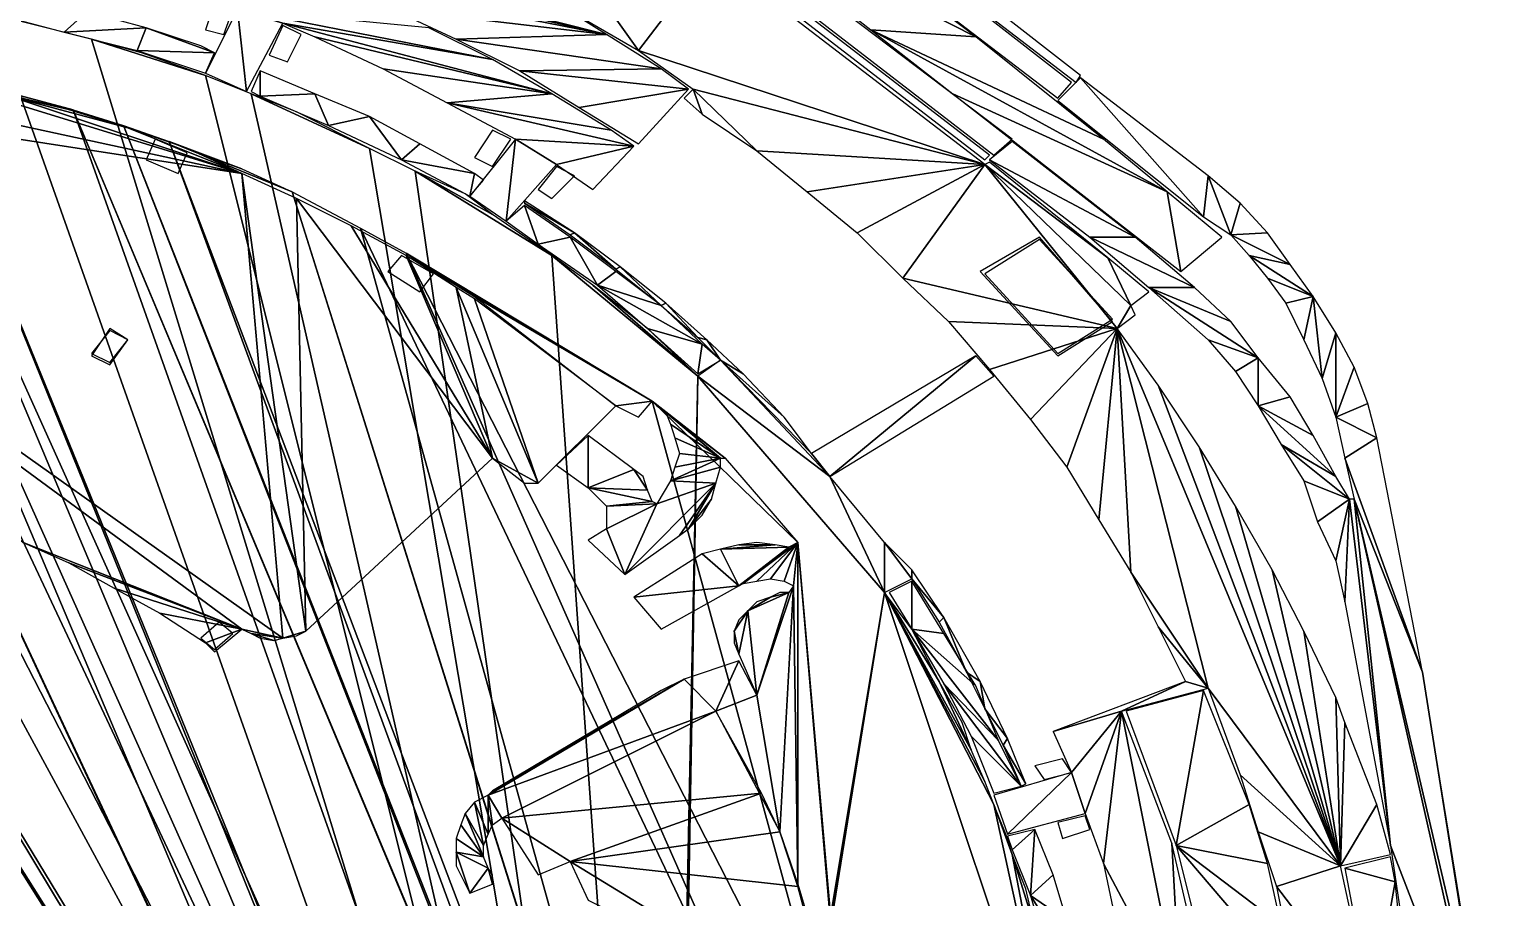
# Model space of a CAD drawing. Extents: x -35430092 to -35393830, y 11991942 to 12015432.
# Drawn here: x -35410488 to -35409596, y 12002343 to 12002874 of the extents above; entities that cross this region are included whole.
import ezdxf

# ---------------------------------------------------------------- set-up
doc = ezdxf.new("R2010")
doc.units = 0

msp = doc.modelspace()

# ---------------------------------------------------------------- linework, layer by layer
at = {"layer": 'mg_to_dxf', "color": 52}
for points in [[(-35410202.66, 12002981.79), (-35410202.66, 12002981.79), (-35410116.35, 12002860.68), (-35410071.81, 12002919.15)], [(-35410202.66, 12002981.79), (-35410202.66, 12002981.79), (-35410152.54, 12002881.56), (-35410116.35, 12002860.68)], [(-35409846.3, 12002845.37), (-35410010.56, 12002973.44), (-35410016.12, 12002969.26), (-35409849.08, 12002841.19)], [(-35409851.86, 12002841.19), (-35410016.12, 12002969.26), (-35410027.26, 12002959.52), (-35409860.22, 12002831.45)], [(-35409991.07, 12002930.29), (-35409991.07, 12002930.29), (-35410077.37, 12002953.95), (-35409910.33, 12002869.04)], [(-35409910.33, 12002869.04), (-35409910.33, 12002869.04), (-35410077.37, 12002953.95), (-35409974.36, 12002873.21)], [(-35410135.84, 12002870.43), (-35410135.84, 12002870.43), (-35410169.25, 12002891.31), (-35410389.19, 12002934.46)], [(-35410347.43, 12002919.15), (-35410347.43, 12002919.15), (-35410135.84, 12002870.43), (-35410389.19, 12002934.46)], [(-35410063.45, 12002923.33), (-35409899.19, 12002796.65), (-35409888.06, 12002806.39), (-35410055.1, 12002933.07)], [(-35410135.84, 12002870.43), (-35410135.84, 12002870.43), (-35410347.43, 12002919.15), (-35410305.67, 12002903.84)], [(-35410116.35, 12002860.68), (-35410116.35, 12002860.68), (-35409904.76, 12002791.08), (-35410071.81, 12002919.15)], [(-35410069.02, 12002920.54), (-35409904.76, 12002793.87), (-35409901.98, 12002796.65), (-35410066.24, 12002923.33)], [(-35410099.65, 12001735.92), (-35410099.65, 12001735.92), (-35410837.43, 12002906.62), (-35410934.87, 12002842.59)], [(-35410096.86, 12001727.57), (-35410096.86, 12001727.57), (-35410812.37, 12002908.01), (-35410837.43, 12002906.62)], [(-35410099.65, 12001735.92), (-35410099.65, 12001735.92), (-35410837.43, 12002906.62), (-35410099.65, 12001735.92)], [(-35410096.86, 12001727.57), (-35410096.86, 12001727.57), (-35410837.43, 12002906.62), (-35410099.65, 12001735.92)], [(-35410096.86, 12001719.21), (-35410096.86, 12001719.21), (-35410739.98, 12002906.62), (-35410812.37, 12002908.01)], [(-35410096.86, 12001719.21), (-35410096.86, 12001719.21), (-35410812.37, 12002908.01), (-35410096.86, 12001727.57)], [(-35410739.98, 12002906.62), (-35410739.98, 12002906.62), (-35410096.86, 12001719.21), (-35410706.57, 12002906.62)], [(-35410096.86, 12001719.21), (-35410096.86, 12001719.21), (-35410653.68, 12002903.84), (-35410706.57, 12002906.62)], [(-35410096.86, 12001719.21), (-35410096.86, 12001719.21), (-35410575.72, 12002894.09), (-35410653.68, 12002903.84)], [(-35410266.69, 12002885.74), (-35410266.69, 12002885.74), (-35410135.84, 12002870.43), (-35410305.67, 12002903.84)], [(-35410575.72, 12002894.09), (-35410575.72, 12002894.09), (-35410096.86, 12001709.47), (-35410511.69, 12002882.96)], [(-35410096.86, 12001709.47), (-35410096.86, 12001709.47), (-35410575.72, 12002894.09), (-35410096.86, 12001719.21)], [(-35410511.69, 12002882.96), (-35410511.69, 12002882.96), (-35410096.86, 12001709.47), (-35410450.44, 12002867.64)], [(-35410508.9, 12002882.96), (-35410508.9, 12002882.96), (-35410467.14, 12002871.82), (-35410453.22, 12002884.35)], [(-35410467.14, 12002871.82), (-35410467.14, 12002871.82), (-35410417.03, 12002874.6), (-35410453.22, 12002884.35)], [(-35410375.27, 12002889.92), (-35410380.84, 12002873.21), (-35410369.7, 12002870.43), (-35410364.13, 12002885.74)], [(-35410361.35, 12002885.74), (-35410361.35, 12002885.74), (-35410380.84, 12002846.76), (-35410355.78, 12002835.63)], [(-35410361.35, 12002885.74), (-35410361.35, 12002885.74), (-35410205.44, 12002855.12), (-35410244.42, 12002874.6)], [(-35410361.35, 12002885.74), (-35410361.35, 12002885.74), (-35410355.78, 12002835.63), (-35410333.51, 12002877.39)], [(-35410333.51, 12002877.39), (-35410333.51, 12002877.39), (-35410205.44, 12002855.12), (-35410361.35, 12002885.74)], [(-35410227.71, 12002867.64), (-35410227.71, 12002867.64), (-35410135.84, 12002870.43), (-35410266.69, 12002885.74)], [(-35410467.14, 12002871.82), (-35410467.14, 12002871.82), (-35410422.6, 12002860.68), (-35410417.03, 12002874.6)], [(-35410375.27, 12002859.29), (-35410375.27, 12002859.29), (-35410417.03, 12002874.6), (-35410422.6, 12002860.68)], [(-35410375.27, 12002859.29), (-35410375.27, 12002859.29), (-35410383.62, 12002863.47), (-35410417.03, 12002874.6)], [(-35410341.86, 12002857.9), (-35410330.72, 12002853.72), (-35410322.37, 12002870.43), (-35410333.51, 12002876)], [(-35410169.25, 12002834.23), (-35410169.25, 12002834.23), (-35410205.44, 12002855.12), (-35410333.51, 12002877.39)], [(-35410314.02, 12002869.04), (-35410314.02, 12002869.04), (-35410169.25, 12002834.23), (-35410333.51, 12002877.39)], [(-35409910.33, 12002869.04), (-35409910.33, 12002869.04), (-35409974.36, 12002873.21), (-35409832.37, 12002806.39)], [(-35409832.37, 12002806.39), (-35409832.37, 12002806.39), (-35409974.36, 12002873.21), (-35409793.4, 12002774.38)], [(-35409974.36, 12002873.21), (-35409974.36, 12002873.21), (-35409924.25, 12002834.23), (-35409793.4, 12002774.38)], [(-35410130.27, 12001713.65), (-35410130.27, 12001713.65), (-35410895.89, 12002857.9), (-35410881.97, 12002867.64)], [(-35410135.84, 12001709.47), (-35410135.84, 12001709.47), (-35410881.97, 12002867.64), (-35410873.62, 12002870.43)], [(-35410130.27, 12001713.65), (-35410130.27, 12001713.65), (-35410881.97, 12002867.64), (-35410135.84, 12001709.47)], [(-35410144.19, 12001765.15), (-35410144.19, 12001765.15), (-35410873.62, 12002870.43), (-35410854.13, 12002871.82)], [(-35410135.84, 12001709.47), (-35410135.84, 12001709.47), (-35410873.62, 12002870.43), (-35410144.19, 12001765.15)], [(-35410149.76, 12001769.33), (-35410149.76, 12001769.33), (-35410854.13, 12002871.82), (-35410837.43, 12002871.82)], [(-35410149.76, 12001769.33), (-35410149.76, 12001769.33), (-35410854.13, 12002871.82), (-35410149.76, 12001769.33)], [(-35410144.19, 12001765.15), (-35410144.19, 12001765.15), (-35410854.13, 12002871.82), (-35410149.76, 12001769.33)], [(-35410149.76, 12001769.33), (-35410149.76, 12001769.33), (-35410837.43, 12002871.82), (-35410659.24, 12002857.9)], [(-35410450.44, 12002867.64), (-35410450.44, 12002867.64), (-35410380.84, 12002845.37), (-35410419.81, 12002859.29)], [(-35410450.44, 12002867.64), (-35410450.44, 12002867.64), (-35410096.86, 12001709.47), (-35410380.84, 12002845.37)], [(-35410272.26, 12002849.55), (-35410272.26, 12002849.55), (-35410169.25, 12002834.23), (-35410314.02, 12002869.04)], [(-35410227.71, 12002867.64), (-35410227.71, 12002867.64), (-35410102.43, 12002849.55), (-35410135.84, 12002870.43)], [(-35410188.74, 12002848.16), (-35410188.74, 12002848.16), (-35410102.43, 12002849.55), (-35410227.71, 12002867.64)], [(-35410105.21, 12001744.27), (-35410105.21, 12001744.27), (-35410904.24, 12002849.55), (-35410895.89, 12002857.9)], [(-35410130.27, 12001713.65), (-35410130.27, 12001713.65), (-35410895.89, 12002857.9), (-35410130.27, 12001713.65)], [(-35410130.27, 12001713.65), (-35410130.27, 12001713.65), (-35410895.89, 12002857.9)], [(-35410121.92, 12001720.61), (-35410121.92, 12001720.61), (-35410895.89, 12002857.9), (-35410130.27, 12001713.65)], [(-35410105.21, 12001744.27), (-35410105.21, 12001744.27), (-35410895.89, 12002857.9), (-35410121.92, 12001720.61)], [(-35410837.43, 12002859.29), (-35410837.43, 12002859.29), (-35410358.56, 12002785.51), (-35410692.65, 12002857.9)], [(-35410837.43, 12002859.29), (-35410837.43, 12002859.29), (-35410333.51, 12002501.54), (-35410358.56, 12002785.51)], [(-35410358.56, 12002507.11), (-35410358.56, 12002507.11), (-35410333.51, 12002501.54), (-35410837.43, 12002859.29)], [(-35410492.2, 12002560), (-35410492.2, 12002560), (-35410358.56, 12002507.11), (-35410837.43, 12002859.29)], [(-35410692.65, 12002857.9), (-35410692.65, 12002857.9), (-35410358.56, 12002785.51), (-35410539.53, 12002841.19)], [(-35410152.54, 12001773.5), (-35410152.54, 12001773.5), (-35410659.24, 12002857.9), (-35410609.13, 12002853.72)], [(-35410149.76, 12001769.33), (-35410149.76, 12001769.33), (-35410659.24, 12002857.9), (-35410152.54, 12001773.5)], [(-35410422.6, 12002860.68), (-35410422.6, 12002860.68), (-35410380.84, 12002846.76), (-35410375.27, 12002859.29)], [(-35410082.94, 12002837.02), (-35410082.94, 12002837.02), (-35409904.76, 12002791.08), (-35410116.35, 12002860.68)], [(-35410105.21, 12001744.27), (-35410105.21, 12001744.27), (-35410934.87, 12002842.59), (-35410904.24, 12002849.55)], [(-35410133.05, 12001790.21), (-35410133.05, 12001790.21), (-35410609.13, 12002853.72), (-35410578.51, 12002849.55)], [(-35410152.54, 12001773.5), (-35410152.54, 12001773.5), (-35410609.13, 12002853.72), (-35410133.05, 12001790.21)], [(-35410069.02, 12001717.82), (-35410069.02, 12001717.82), (-35410578.51, 12002849.55), (-35410461.58, 12002824.49)], [(-35410461.58, 12002824.49), (-35410461.58, 12002824.49), (-35410578.51, 12002849.55), (-35410514.47, 12002838.41)], [(-35410133.05, 12001790.21), (-35410133.05, 12001790.21), (-35410578.51, 12002849.55), (-35410069.02, 12001717.82)], [(-35410347.43, 12002832.84), (-35410347.43, 12002832.84), (-35410347.43, 12002848.16), (-35410353, 12002835.63)], [(-35410314.02, 12002834.23), (-35410314.02, 12002834.23), (-35410347.43, 12002848.16), (-35410347.43, 12002832.84)], [(-35410233.28, 12002828.67), (-35410233.28, 12002828.67), (-35410169.25, 12002834.23), (-35410272.26, 12002849.55)], [(-35410085.73, 12002837.02), (-35410085.73, 12002837.02), (-35410102.43, 12002849.55), (-35410188.74, 12002848.16)], [(-35410152.54, 12002825.88), (-35410152.54, 12002825.88), (-35410085.73, 12002837.02), (-35410188.74, 12002848.16)], [(-35410099.65, 12001735.92), (-35410099.65, 12001735.92), (-35410934.87, 12002842.59), (-35410105.21, 12001744.27)], [(-35410539.53, 12002841.19), (-35410539.53, 12002841.19), (-35410358.56, 12002785.51), (-35410500.55, 12002832.84)], [(-35410514.47, 12002838.41), (-35410514.47, 12002838.41), (-35410492.2, 12002831.45), (-35410461.58, 12002824.49)], [(-35410380.84, 12002845.37), (-35410380.84, 12002845.37), (-35410096.86, 12001709.47), (-35410353, 12002834.23)], [(-35410152.54, 12002825.88), (-35410152.54, 12002825.88), (-35410116.35, 12002803.61), (-35410085.73, 12002837.02)], [(-35410082.94, 12002837.02), (-35410082.94, 12002837.02), (-35410088.51, 12002831.45), (-35410077.37, 12002821.71)], [(-35410082.94, 12002837.02), (-35410082.94, 12002837.02), (-35410077.37, 12002821.71), (-35410043.96, 12002799.43)], [(-35410043.96, 12002799.43), (-35410043.96, 12002799.43), (-35409904.76, 12002791.08), (-35410082.94, 12002837.02)], [(-35409771.13, 12002759.06), (-35409771.13, 12002759.06), (-35409846.3, 12002843.98), (-35409860.22, 12002830.06)], [(-35409771.13, 12002759.06), (-35409771.13, 12002759.06), (-35409768.34, 12002784.12), (-35409846.3, 12002843.98)], [(-35410500.55, 12002832.84), (-35410500.55, 12002832.84), (-35410358.56, 12002785.51), (-35410428.17, 12002813.35)], [(-35410500.55, 12002832.84), (-35410500.55, 12002832.84), (-35410428.17, 12002813.35), (-35410464.36, 12002824.49)], [(-35410353, 12002834.23), (-35410353, 12002834.23), (-35410096.86, 12001709.47), (-35410280.61, 12002800.83)], [(-35410353, 12002834.23), (-35410353, 12002834.23), (-35410280.61, 12002800.83), (-35410325.16, 12002823.1)], [(-35410305.67, 12002814.75), (-35410305.67, 12002814.75), (-35410314.02, 12002834.23), (-35410347.43, 12002832.84)], [(-35410305.67, 12002814.75), (-35410305.67, 12002814.75), (-35410280.61, 12002820.31), (-35410314.02, 12002834.23)], [(-35410233.28, 12002828.67), (-35410233.28, 12002828.67), (-35410133.05, 12002811.96), (-35410169.25, 12002834.23)], [(-35410119.13, 12002802.22), (-35410119.13, 12002802.22), (-35410233.28, 12002828.67), (-35410191.52, 12002806.39)], [(-35410119.13, 12002802.22), (-35410119.13, 12002802.22), (-35410133.05, 12002811.96), (-35410233.28, 12002828.67)], [(-35409924.25, 12002834.23), (-35409924.25, 12002834.23), (-35409785.05, 12002725.66), (-35409793.4, 12002774.38)], [(-35410021.69, 12001774.9), (-35410021.69, 12001774.9), (-35410461.58, 12002824.49), (-35410430.95, 12002814.75)], [(-35410021.69, 12001773.5), (-35410021.69, 12001773.5), (-35410461.58, 12002824.49), (-35410021.69, 12001774.9)], [(-35410021.69, 12001773.5), (-35410021.69, 12001773.5), (-35410069.02, 12001717.82), (-35410461.58, 12002824.49)], [(-35410261.12, 12002793.87), (-35410261.12, 12002793.87), (-35410280.61, 12002820.31), (-35410305.67, 12002814.75)], [(-35410261.12, 12002793.87), (-35410261.12, 12002793.87), (-35410249.99, 12002803.61), (-35410280.61, 12002820.31)], [(-35410032.83, 12001797.17), (-35410032.83, 12001797.17), (-35410430.95, 12002814.75), (-35410403.11, 12002805)], [(-35410021.69, 12001774.9), (-35410021.69, 12001774.9), (-35410430.95, 12002814.75), (-35410032.83, 12001797.17)], [(-35410358.56, 12002785.51), (-35410358.56, 12002785.51), (-35410391.97, 12002800.83), (-35410428.17, 12002813.35)], [(-35410205.44, 12002811.96), (-35410216.58, 12002795.26), (-35410205.44, 12002789.69), (-35410194.3, 12002806.39)], [(-35410417.03, 12002793.87), (-35410397.54, 12002785.51), (-35410391.97, 12002798.04), (-35410411.46, 12002806.39)], [(-35410403.11, 12002805), (-35410403.11, 12002805), (-35410389.19, 12002799.43), (-35410358.56, 12002788.3)], [(-35410021.69, 12001799.95), (-35410021.69, 12001799.95), (-35410403.11, 12002805), (-35410327.94, 12002774.38)], [(-35410327.94, 12002774.38), (-35410327.94, 12002774.38), (-35410403.11, 12002805), (-35410358.56, 12002788.3)], [(-35410021.69, 12001799.95), (-35410021.69, 12001799.95), (-35410403.11, 12002805), (-35410021.69, 12001799.95)], [(-35410032.83, 12001797.17), (-35410032.83, 12001797.17), (-35410403.11, 12002805), (-35410021.69, 12001799.95)], [(-35410249.99, 12002803.61), (-35410249.99, 12002803.61), (-35410261.12, 12002793.87), (-35410216.58, 12002785.51)], [(-35410191.52, 12002806.39), (-35410191.52, 12002806.39), (-35410219.36, 12002771.59), (-35410197.09, 12002756.28)], [(-35410191.52, 12002806.39), (-35410191.52, 12002806.39), (-35410197.09, 12002756.28), (-35410166.46, 12002791.08)], [(-35410166.46, 12002791.08), (-35410166.46, 12002791.08), (-35410119.13, 12002802.22), (-35410191.52, 12002806.39)], [(-35410166.46, 12002791.08), (-35410166.46, 12002791.08), (-35410144.19, 12002775.77), (-35410119.13, 12002802.22)], [(-35409901.98, 12002793.87), (-35409901.98, 12002793.87), (-35409812.89, 12002746.54), (-35409888.06, 12002805)], [(-35410280.61, 12002800.83), (-35410280.61, 12002800.83), (-35410096.86, 12001709.47), (-35410252.77, 12002786.91)], [(-35410261.12, 12002793.87), (-35410261.12, 12002793.87), (-35410219.36, 12002771.59), (-35410216.58, 12002785.51)], [(-35409904.76, 12002791.08), (-35409904.76, 12002791.08), (-35410043.96, 12002799.43), (-35410013.34, 12002774.38)], [(-35409904.76, 12002791.08), (-35409904.76, 12002791.08), (-35409829.59, 12002734.01), (-35409901.98, 12002792.47)], [(-35409840.73, 12002746.54), (-35409840.73, 12002746.54), (-35409812.89, 12002746.54), (-35409901.98, 12002793.87)], [(-35410358.56, 12002785.51), (-35410358.56, 12002785.51), (-35410319.59, 12002505.71), (-35410325.16, 12002770.2)], [(-35410358.56, 12002785.51), (-35410358.56, 12002785.51), (-35410333.51, 12002501.54), (-35410319.59, 12002505.71)], [(-35410205.44, 12002760.46), (-35410205.44, 12002760.46), (-35410252.77, 12002786.91), (-35410169.25, 12002735.4)], [(-35410252.77, 12002786.91), (-35410252.77, 12002786.91), (-35410205.44, 12002760.46), (-35410222.15, 12002772.99)], [(-35410252.77, 12002786.91), (-35410252.77, 12002786.91), (-35410096.86, 12001709.47), (-35410169.25, 12002735.4)], [(-35410216.58, 12002785.51), (-35410216.58, 12002785.51), (-35410219.36, 12002771.59), (-35410211.01, 12002781.34)], [(-35410177.6, 12002775.77), (-35410169.25, 12002770.2), (-35410155.33, 12002784.12), (-35410166.46, 12002789.69)], [(-35409982.71, 12002749.32), (-35409982.71, 12002749.32), (-35409904.76, 12002791.08), (-35410013.34, 12002774.38)], [(-35409954.87, 12002721.48), (-35409954.87, 12002721.48), (-35409904.76, 12002791.08), (-35409982.71, 12002749.32)], [(-35409824.02, 12002690.85), (-35409824.02, 12002690.85), (-35409904.76, 12002791.08), (-35409954.87, 12002721.48)], [(-35409815.67, 12002704.78), (-35409815.67, 12002704.78), (-35409829.59, 12002734.01), (-35409904.76, 12002791.08)], [(-35409824.02, 12002690.85), (-35409824.02, 12002690.85), (-35409815.67, 12002704.78), (-35409904.76, 12002791.08)], [(-35409754.42, 12002747.93), (-35409754.42, 12002747.93), (-35409768.34, 12002784.12), (-35409771.13, 12002759.06)], [(-35409754.42, 12002747.93), (-35409754.42, 12002747.93), (-35409748.85, 12002767.42), (-35409768.34, 12002784.12)], [(-35410021.69, 12001801.34), (-35410021.69, 12001801.34), (-35410327.94, 12002774.38), (-35410286.18, 12002752.1)], [(-35410021.69, 12001799.95), (-35410021.69, 12001799.95), (-35410327.94, 12002774.38), (-35410021.69, 12001801.34)], [(-35409793.4, 12002774.38), (-35409793.4, 12002774.38), (-35409785.05, 12002725.66), (-35409759.99, 12002746.54)], [(-35410325.16, 12002770.2), (-35410325.16, 12002770.2), (-35410205.44, 12002611.51), (-35410291.75, 12002753.5)], [(-35410325.16, 12002770.2), (-35410325.16, 12002770.2), (-35410319.59, 12002505.71), (-35410205.44, 12002611.51)], [(-35410177.6, 12002742.36), (-35410177.6, 12002742.36), (-35410185.95, 12002766.02), (-35410197.09, 12002756.28)], [(-35410185.95, 12002767.42), (-35410185.95, 12002767.42), (-35410155.33, 12002749.32), (-35410185.95, 12002768.81)], [(-35410158.11, 12002747.93), (-35410158.11, 12002747.93), (-35410155.33, 12002749.32), (-35410185.95, 12002767.42)], [(-35410177.6, 12002742.36), (-35410177.6, 12002742.36), (-35410158.11, 12002746.54), (-35410185.95, 12002766.02)], [(-35409754.42, 12002747.93), (-35409754.42, 12002747.93), (-35409732.15, 12002749.32), (-35409748.85, 12002767.42)], [(-35410291.75, 12002753.5), (-35410291.75, 12002753.5), (-35410205.44, 12002611.51), (-35410258.34, 12002735.4)], [(-35409988.28, 12002125.69), (-35409988.28, 12002125.69), (-35410286.18, 12002752.1), (-35410258.34, 12002736.79)], [(-35410021.69, 12001801.34), (-35410021.69, 12001801.34), (-35410286.18, 12002752.1), (-35409988.28, 12002125.69)], [(-35410130.27, 12002727.05), (-35410130.27, 12002727.05), (-35410155.33, 12002749.32), (-35410158.11, 12002747.93)], [(-35410130.27, 12002727.05), (-35410130.27, 12002727.05), (-35410127.49, 12002728.44), (-35410155.33, 12002749.32)], [(-35409718.23, 12002729.83), (-35409718.23, 12002729.83), (-35409732.15, 12002749.32), (-35409754.42, 12002747.93)], [(-35409743.28, 12002735.4), (-35409743.28, 12002735.4), (-35409718.23, 12002729.83), (-35409754.42, 12002747.93)], [(-35410141.41, 12002717.3), (-35410141.41, 12002717.3), (-35410158.11, 12002746.54), (-35410177.6, 12002742.36)], [(-35410141.41, 12002717.3), (-35410141.41, 12002717.3), (-35410130.27, 12002725.66), (-35410158.11, 12002746.54)], [(-35409907.54, 12002725.66), (-35409860.22, 12002674.15), (-35409826.81, 12002695.03), (-35409871.35, 12002746.54)], [(-35409904.76, 12002724.26), (-35409860.22, 12002675.54), (-35409826.81, 12002696.42), (-35409871.35, 12002745.14)], [(-35409840.73, 12002746.54), (-35409840.73, 12002746.54), (-35409776.69, 12002715.91), (-35409812.89, 12002746.54)], [(-35409804.53, 12002715.91), (-35409804.53, 12002715.91), (-35409776.69, 12002715.91), (-35409840.73, 12002746.54)], [(-35410269.47, 12002725.66), (-35410249.99, 12002713.13), (-35410241.63, 12002724.26), (-35410261.12, 12002735.4)], [(-35410258.34, 12002736.79), (-35410258.34, 12002736.79), (-35410244.42, 12002727.05), (-35410227.71, 12002717.3)], [(-35410258.34, 12002736.79), (-35410258.34, 12002736.79), (-35410227.71, 12002717.3), (-35410108, 12002646.31)], [(-35409988.28, 12002209.21), (-35409988.28, 12002209.21), (-35410258.34, 12002736.79), (-35410108, 12002646.31)], [(-35409988.28, 12002125.69), (-35409988.28, 12002125.69), (-35410258.34, 12002736.79), (-35409988.28, 12002209.21)], [(-35410258.34, 12002735.4), (-35410258.34, 12002735.4), (-35410205.44, 12002611.51), (-35410227.71, 12002715.91)], [(-35410169.25, 12002735.4), (-35410169.25, 12002735.4), (-35410096.86, 12001709.47), (-35410080.16, 12002661.62)], [(-35410169.25, 12002735.4), (-35410169.25, 12002735.4), (-35410080.16, 12002661.62), (-35410144.19, 12002717.3)], [(-35409815.67, 12002704.78), (-35409815.67, 12002704.78), (-35409804.53, 12002713.13), (-35409829.59, 12002734.01)], [(-35409704.31, 12002710.34), (-35409704.31, 12002710.34), (-35409718.23, 12002729.83), (-35409743.28, 12002735.4)], [(-35409704.31, 12002710.34), (-35409704.31, 12002710.34), (-35409743.28, 12002735.4), (-35409732.15, 12002721.48)], [(-35410141.41, 12002717.3), (-35410141.41, 12002717.3), (-35410102.43, 12002704.78), (-35410130.27, 12002725.66)], [(-35410102.43, 12002704.78), (-35410102.43, 12002704.78), (-35410127.49, 12002728.44), (-35410130.27, 12002727.05)], [(-35410099.65, 12002706.17), (-35410099.65, 12002706.17), (-35410127.49, 12002728.44), (-35410102.43, 12002704.78)], [(-35409824.02, 12002690.85), (-35409824.02, 12002690.85), (-35409954.87, 12002721.48), (-35409927.03, 12002695.03)], [(-35409704.31, 12002710.34), (-35409704.31, 12002710.34), (-35409732.15, 12002721.48), (-35409721.01, 12002706.17)], [(-35410108, 12002646.31), (-35410108, 12002646.31), (-35410227.71, 12002717.3), (-35410216.58, 12002710.34)], [(-35410227.71, 12002715.91), (-35410227.71, 12002715.91), (-35410177.6, 12002596.2), (-35410216.58, 12002708.95)], [(-35410205.44, 12002611.51), (-35410205.44, 12002611.51), (-35410177.6, 12002596.2), (-35410227.71, 12002715.91)], [(-35410080.16, 12002661.62), (-35410080.16, 12002661.62), (-35410110.78, 12002690.85), (-35410144.19, 12002717.3)], [(-35410077.37, 12002681.11), (-35410077.37, 12002681.11), (-35410102.43, 12002704.78), (-35410141.41, 12002717.3)], [(-35410110.78, 12002690.85), (-35410110.78, 12002690.85), (-35410077.37, 12002681.11), (-35410141.41, 12002717.3)], [(-35409804.53, 12002715.91), (-35409804.53, 12002715.91), (-35409754.42, 12002695.03), (-35409776.69, 12002715.91)], [(-35409737.72, 12002672.76), (-35409737.72, 12002672.76), (-35409754.42, 12002695.03), (-35409804.53, 12002715.91)], [(-35409737.72, 12002672.76), (-35409737.72, 12002672.76), (-35409804.53, 12002715.91), (-35409768.34, 12002683.89)], [(-35410216.58, 12002710.34), (-35410216.58, 12002710.34), (-35410130.27, 12002643.53), (-35410108, 12002646.31)], [(-35410216.58, 12002708.95), (-35410216.58, 12002708.95), (-35410177.6, 12002596.2), (-35410130.27, 12002643.53)], [(-35410099.65, 12002706.17), (-35410099.65, 12002706.17), (-35410102.43, 12002704.78), (-35410080.16, 12002685.29)], [(-35410099.65, 12002706.17), (-35410099.65, 12002706.17), (-35410080.16, 12002685.29), (-35410074.59, 12002683.89)], [(-35409824.02, 12002690.85), (-35409824.02, 12002690.85), (-35409812.89, 12002699.21), (-35409815.67, 12002704.78)], [(-35409704.31, 12002710.34), (-35409704.31, 12002710.34), (-35409721.01, 12002706.17), (-35409709.88, 12002683.89)], [(-35409704.31, 12002710.34), (-35409704.31, 12002710.34), (-35409709.88, 12002683.89), (-35409698.74, 12002660.23)], [(-35409704.31, 12002710.34), (-35409704.31, 12002710.34), (-35409698.74, 12002660.23), (-35409690.39, 12002688.07)], [(-35409824.02, 12002690.85), (-35409824.02, 12002690.85), (-35409927.03, 12002695.03), (-35409901.98, 12002665.8)], [(-35410439.3, 12002668.58), (-35410428.17, 12002683.89), (-35410439.3, 12002690.85), (-35410450.44, 12002674.15)], [(-35410439.3, 12002669.97), (-35410428.17, 12002683.89), (-35410439.3, 12002689.46), (-35410450.44, 12002675.54)], [(-35410110.78, 12002690.85), (-35410110.78, 12002690.85), (-35410080.16, 12002663.01), (-35410077.37, 12002681.11)], [(-35410080.16, 12002685.29), (-35410080.16, 12002685.29), (-35410066.24, 12002671.37), (-35410074.59, 12002683.89)], [(-35409824.02, 12002690.85), (-35409824.02, 12002690.85), (-35409901.98, 12002665.8), (-35409876.92, 12002635.17)], [(-35409824.02, 12002690.85), (-35409824.02, 12002690.85), (-35409876.92, 12002635.17), (-35409854.65, 12002605.94)], [(-35409824.02, 12002690.85), (-35409824.02, 12002690.85), (-35409854.65, 12002605.94), (-35409835.16, 12002573.92)], [(-35409824.02, 12002690.85), (-35409824.02, 12002690.85), (-35409835.16, 12002573.92), (-35409815.67, 12002541.91)], [(-35409824.02, 12002690.85), (-35409824.02, 12002690.85), (-35409815.67, 12002541.91), (-35409768.34, 12002470.91)], [(-35409824.02, 12002690.85), (-35409824.02, 12002690.85), (-35409687.6, 12002362.33), (-35409798.97, 12002656.05)], [(-35409768.34, 12002470.91), (-35409768.34, 12002470.91), (-35409687.6, 12002362.33), (-35409824.02, 12002690.85)], [(-35409690.39, 12002688.07), (-35409690.39, 12002688.07), (-35409698.74, 12002660.23), (-35409690.39, 12002636.57)], [(-35409690.39, 12002688.07), (-35409690.39, 12002688.07), (-35409690.39, 12002636.57), (-35409679.25, 12002667.19)], [(-35410077.37, 12002681.11), (-35410077.37, 12002681.11), (-35410080.16, 12002663.01), (-35410066.24, 12002671.37)], [(-35410052.32, 12002663.01), (-35410052.32, 12002663.01), (-35410074.59, 12002683.89), (-35410066.24, 12002671.37)], [(-35409751.64, 12002664.41), (-35409751.64, 12002664.41), (-35409737.72, 12002672.76), (-35409768.34, 12002683.89)], [(-35409999.42, 12002600.37), (-35409999.42, 12002600.37), (-35410066.24, 12002671.37), (-35410080.16, 12002661.62)], [(-35410066.24, 12002671.37), (-35410066.24, 12002671.37), (-35410027.26, 12002636.57), (-35410052.32, 12002663.01)], [(-35410010.56, 12002614.29), (-35410010.56, 12002614.29), (-35410027.26, 12002636.57), (-35410066.24, 12002671.37)], [(-35409999.42, 12002600.37), (-35409999.42, 12002600.37), (-35410010.56, 12002614.29), (-35410066.24, 12002671.37)], [(-35409999.42, 12002600.37), (-35409999.42, 12002600.37), (-35409910.33, 12002674.15), (-35410010.56, 12002614.29)], [(-35409999.42, 12002600.37), (-35409999.42, 12002600.37), (-35409899.19, 12002661.62), (-35409910.33, 12002674.15)], [(-35409737.72, 12002643.53), (-35409737.72, 12002643.53), (-35409737.72, 12002672.76), (-35409751.64, 12002664.41)], [(-35409737.72, 12002672.76), (-35409737.72, 12002672.76), (-35409737.72, 12002643.53), (-35409718.23, 12002649.09)], [(-35409679.25, 12002667.19), (-35409679.25, 12002667.19), (-35409690.39, 12002636.57), (-35409670.9, 12002644.92)], [(-35410099.65, 12001701.12), (-35410099.65, 12001701.12), (-35410080.16, 12002661.62), (-35410096.86, 12001709.47)], [(-35410099.65, 12001701.12), (-35410099.65, 12001701.12), (-35409966.01, 12002529.38), (-35410080.16, 12002661.62)], [(-35409966.01, 12002529.38), (-35409966.01, 12002529.38), (-35409999.42, 12002600.37), (-35410080.16, 12002661.62)], [(-35409798.97, 12002656.05), (-35409798.97, 12002656.05), (-35409687.6, 12002362.33), (-35409773.91, 12002618.47)], [(-35410108, 12002646.31), (-35410108, 12002646.31), (-35410130.27, 12002643.53), (-35410116.35, 12002636.57)], [(-35410108, 12002646.31), (-35410108, 12002646.31), (-35410105.21, 12002643.53), (-35410099.65, 12002639.35)], [(-35410108, 12002646.31), (-35410108, 12002646.31), (-35410099.65, 12002639.35), (-35410063.45, 12002611.51)], [(-35410018.91, 12002560), (-35410018.91, 12002560), (-35410108, 12002646.31), (-35410063.45, 12002611.51)], [(-35409988.28, 12002209.21), (-35409988.28, 12002209.21), (-35410108, 12002646.31), (-35410018.91, 12002560)], [(-35409737.72, 12002643.53), (-35409737.72, 12002643.53), (-35409704.31, 12002625.43), (-35409718.23, 12002649.09)], [(-35409737.72, 12002643.53), (-35409737.72, 12002643.53), (-35409690.39, 12002600.37), (-35409704.31, 12002625.43)], [(-35409723.8, 12002619.86), (-35409723.8, 12002619.86), (-35409690.39, 12002600.37), (-35409737.72, 12002643.53)], [(-35409670.9, 12002644.92), (-35409670.9, 12002644.92), (-35409690.39, 12002636.57), (-35409665.33, 12002624.04)], [(-35410099.65, 12002639.35), (-35410099.65, 12002639.35), (-35410066.24, 12002611.51), (-35410063.45, 12002611.51)], [(-35410099.65, 12002639.35), (-35410099.65, 12002639.35), (-35410096.86, 12002632.39), (-35410066.24, 12002611.51)], [(-35410096.86, 12002632.39), (-35410096.86, 12002632.39), (-35410094.08, 12002624.04), (-35410066.24, 12002611.51)], [(-35409690.39, 12002636.57), (-35409690.39, 12002636.57), (-35409684.82, 12002611.51), (-35409665.33, 12002624.04)], [(-35410146.98, 12002593.41), (-35410146.98, 12002593.41), (-35410146.98, 12002625.43), (-35410166.46, 12002607.33)], [(-35410146.98, 12002593.41), (-35410146.98, 12002593.41), (-35410119.13, 12002604.55), (-35410146.98, 12002625.43)], [(-35410094.08, 12002624.04), (-35410094.08, 12002624.04), (-35410091.29, 12002614.29), (-35410066.24, 12002611.51)], [(-35409684.82, 12002611.51), (-35409684.82, 12002611.51), (-35409637.49, 12002480.66), (-35409665.33, 12002624.04)], [(-35410091.29, 12002614.29), (-35410091.29, 12002614.29), (-35410094.08, 12002605.94), (-35410066.24, 12002611.51)], [(-35409773.91, 12002618.47), (-35409773.91, 12002618.47), (-35409687.6, 12002362.33), (-35409751.64, 12002582.28)], [(-35409682.04, 12002586.45), (-35409682.04, 12002586.45), (-35409723.8, 12002619.86), (-35409709.88, 12002597.59)], [(-35409682.04, 12002586.45), (-35409682.04, 12002586.45), (-35409690.39, 12002600.37), (-35409723.8, 12002619.86)], [(-35410205.44, 12002611.51), (-35410205.44, 12002611.51), (-35410185.95, 12002596.2), (-35410177.6, 12002596.2)], [(-35410110.78, 12002592.02), (-35410110.78, 12002592.02), (-35410119.13, 12002604.55), (-35410146.98, 12002593.41)], [(-35410110.78, 12002592.02), (-35410110.78, 12002592.02), (-35410113.57, 12002600.37), (-35410119.13, 12002604.55)], [(-35410096.86, 12002597.59), (-35410096.86, 12002597.59), (-35410066.24, 12002605.94), (-35410066.24, 12002611.51)], [(-35410094.08, 12002605.94), (-35410094.08, 12002605.94), (-35410096.86, 12002597.59), (-35410066.24, 12002611.51)], [(-35410096.86, 12002597.59), (-35410096.86, 12002597.59), (-35410069.02, 12002596.2), (-35410066.24, 12002605.94)], [(-35409679.25, 12002586.45), (-35409679.25, 12002586.45), (-35409637.49, 12002480.66), (-35409684.82, 12002611.51)], [(-35410069.02, 12002596.2), (-35410069.02, 12002596.2), (-35410124.7, 12002540.52), (-35410091.29, 12002564.18)], [(-35410105.21, 12002583.67), (-35410105.21, 12002583.67), (-35410124.7, 12002540.52), (-35410069.02, 12002596.2)], [(-35410096.86, 12002597.59), (-35410096.86, 12002597.59), (-35410105.21, 12002583.67), (-35410069.02, 12002596.2)], [(-35410069.02, 12002596.2), (-35410069.02, 12002596.2), (-35410091.29, 12002564.18), (-35410085.73, 12002568.36)], [(-35410071.81, 12002586.45), (-35410071.81, 12002586.45), (-35410069.02, 12002596.2), (-35410085.73, 12002568.36)], [(-35409966.01, 12002529.38), (-35409966.01, 12002529.38), (-35409966.01, 12002560), (-35409999.42, 12002600.37)], [(-35409682.04, 12002586.45), (-35409682.04, 12002586.45), (-35409709.88, 12002597.59), (-35409701.52, 12002572.53)], [(-35410108, 12002585.06), (-35410108, 12002585.06), (-35410146.98, 12002593.41), (-35410135.84, 12002582.28)], [(-35410108, 12002585.06), (-35410108, 12002585.06), (-35410110.78, 12002592.02), (-35410146.98, 12002593.41)], [(-35410105.21, 12002583.67), (-35410105.21, 12002583.67), (-35410108, 12002585.06), (-35410135.84, 12002582.28)], [(-35410105.21, 12002583.67), (-35410105.21, 12002583.67), (-35410135.84, 12002582.28), (-35410135.84, 12002568.36)], [(-35410105.21, 12002583.67), (-35410105.21, 12002583.67), (-35410135.84, 12002568.36), (-35410124.7, 12002540.52)], [(-35410071.81, 12002586.45), (-35410071.81, 12002586.45), (-35410085.73, 12002568.36), (-35410077.37, 12002576.71)], [(-35409751.64, 12002582.28), (-35409751.64, 12002582.28), (-35409687.6, 12002362.33), (-35409729.36, 12002543.3)], [(-35409682.04, 12002586.45), (-35409682.04, 12002586.45), (-35409701.52, 12002572.53), (-35409690.39, 12002548.87)], [(-35409682.04, 12002586.45), (-35409682.04, 12002586.45), (-35409690.39, 12002548.87), (-35409684.82, 12002523.81)], [(-35409682.04, 12002586.45), (-35409682.04, 12002586.45), (-35409684.82, 12002523.81), (-35409656.98, 12002374.86)], [(-35409682.04, 12002586.45), (-35409682.04, 12002586.45), (-35409656.98, 12002374.86), (-35409679.25, 12002586.45)], [(-35409679.25, 12002586.45), (-35409679.25, 12002586.45), (-35409601.3, 12002253.76), (-35409637.49, 12002480.66)], [(-35409595.73, 12002216.17), (-35409595.73, 12002216.17), (-35409601.3, 12002253.76), (-35409679.25, 12002586.45)], [(-35409679.25, 12002586.45), (-35409679.25, 12002586.45), (-35409656.98, 12002374.86), (-35409595.73, 12002216.17)], [(-35410492.2, 12002560), (-35410492.2, 12002560), (-35410464.36, 12002547.48), (-35410358.56, 12002507.11)], [(-35410135.84, 12002568.36), (-35410135.84, 12002568.36), (-35410146.98, 12002561.4), (-35410124.7, 12002540.52)], [(-35410055.1, 12002558.61), (-35410055.1, 12002558.61), (-35410032.83, 12002558.61), (-35410043.96, 12002560)], [(-35410018.91, 12002560), (-35410018.91, 12002560), (-35410024.48, 12002557.22), (-35410052.32, 12002534.95)], [(-35410018.91, 12002560), (-35410018.91, 12002560), (-35410052.32, 12002534.95), (-35410043.96, 12002536.34)], [(-35410018.91, 12002560), (-35410018.91, 12002560), (-35410043.96, 12002536.34), (-35410035.61, 12002537.73)], [(-35410018.91, 12002560), (-35410018.91, 12002560), (-35410035.61, 12002537.73), (-35410027.26, 12002536.34)], [(-35410018.91, 12002560), (-35410018.91, 12002560), (-35410027.26, 12002536.34), (-35410021.69, 12002533.55)], [(-35410018.91, 12002560), (-35410018.91, 12002560), (-35410021.69, 12002533.55), (-35410018.91, 12002351.2)], [(-35410018.91, 12002560), (-35410018.91, 12002560), (-35410018.91, 12002351.2), (-35409993.85, 12002266.28)], [(-35410018.91, 12002560), (-35410018.91, 12002560), (-35409993.85, 12002266.28), (-35409988.28, 12002209.21)], [(-35409949.31, 12002537.73), (-35409949.31, 12002537.73), (-35409949.31, 12002543.3), (-35409966.01, 12002560)], [(-35409966.01, 12002529.38), (-35409966.01, 12002529.38), (-35409949.31, 12002537.73), (-35409966.01, 12002560)], [(-35410055.1, 12002533.55), (-35410055.1, 12002533.55), (-35410077.37, 12002553.04), (-35410119.13, 12002526.59)], [(-35410055.1, 12002533.55), (-35410055.1, 12002533.55), (-35410066.24, 12002555.83), (-35410077.37, 12002553.04)], [(-35410066.24, 12002555.83), (-35410066.24, 12002555.83), (-35410032.83, 12002558.61), (-35410055.1, 12002558.61)], [(-35410024.48, 12002557.22), (-35410024.48, 12002557.22), (-35410032.83, 12002558.61), (-35410066.24, 12002555.83)], [(-35410024.48, 12002557.22), (-35410024.48, 12002557.22), (-35410066.24, 12002555.83), (-35410055.1, 12002533.55)], [(-35410052.32, 12002534.95), (-35410052.32, 12002534.95), (-35410024.48, 12002557.22), (-35410055.1, 12002533.55)], [(-35410464.36, 12002547.48), (-35410464.36, 12002547.48), (-35410436.52, 12002532.16), (-35410358.56, 12002507.11)], [(-35409949.31, 12002537.73), (-35409949.31, 12002537.73), (-35409929.82, 12002514.07), (-35409949.31, 12002543.3)], [(-35409729.36, 12002543.3), (-35409729.36, 12002543.3), (-35409687.6, 12002362.33), (-35409709.88, 12002505.71)], [(-35410055.1, 12002533.55), (-35410055.1, 12002533.55), (-35410119.13, 12002526.59), (-35410102.43, 12002507.11)], [(-35410021.69, 12002533.55), (-35410021.69, 12002533.55), (-35410043.96, 12002466.74), (-35410030.04, 12002383.21)], [(-35410021.69, 12002533.55), (-35410021.69, 12002533.55), (-35410024.48, 12002529.38), (-35410043.96, 12002466.74)], [(-35410018.91, 12002351.2), (-35410018.91, 12002351.2), (-35410021.69, 12002533.55), (-35410030.04, 12002383.21)], [(-35409949.31, 12002507.11), (-35409949.31, 12002507.11), (-35409949.31, 12002536.34), (-35409963.23, 12002529.38)], [(-35409949.31, 12002537.73), (-35409949.31, 12002537.73), (-35409932.6, 12002511.28), (-35409929.82, 12002514.07)], [(-35409949.31, 12002507.11), (-35409949.31, 12002507.11), (-35409929.82, 12002504.32), (-35409949.31, 12002536.34)], [(-35409815.67, 12002541.91), (-35409815.67, 12002541.91), (-35409798.97, 12002508.5), (-35409768.34, 12002470.91)], [(-35410358.56, 12002507.11), (-35410358.56, 12002507.11), (-35410436.52, 12002532.16), (-35410408.68, 12002516.85)], [(-35409966.01, 12002529.38), (-35409966.01, 12002529.38), (-35410105.21, 12001694.16), (-35409854.65, 12002195.29)], [(-35410105.21, 12001694.16), (-35410105.21, 12001694.16), (-35409966.01, 12002529.38), (-35410099.65, 12001701.12)], [(-35410024.48, 12002529.38), (-35410024.48, 12002529.38), (-35410035.61, 12002526.59), (-35410049.53, 12002518.24)], [(-35410024.48, 12002529.38), (-35410024.48, 12002529.38), (-35410049.53, 12002518.24), (-35410043.96, 12002466.74)], [(-35410049.53, 12002518.24), (-35410049.53, 12002518.24), (-35410035.61, 12002526.59), (-35410043.96, 12002523.81)], [(-35410024.48, 12002529.38), (-35410024.48, 12002529.38), (-35410030.04, 12002529.38), (-35410035.61, 12002526.59)], [(-35409913.11, 12002433.33), (-35409913.11, 12002433.33), (-35409966.01, 12002529.38), (-35409904.76, 12002413.84)], [(-35409904.76, 12002413.84), (-35409904.76, 12002413.84), (-35409966.01, 12002529.38), (-35409899.19, 12002399.92)], [(-35409966.01, 12002529.38), (-35409966.01, 12002529.38), (-35409854.65, 12002195.29), (-35409899.19, 12002399.92)], [(-35409966.01, 12002529.38), (-35409966.01, 12002529.38), (-35409913.11, 12002433.33), (-35409932.6, 12002475.09)], [(-35409966.01, 12002529.38), (-35409966.01, 12002529.38), (-35409932.6, 12002475.09), (-35409949.31, 12002507.11)], [(-35410408.68, 12002516.85), (-35410408.68, 12002516.85), (-35410380.84, 12002498.75), (-35410358.56, 12002507.11)], [(-35410055.1, 12002491.79), (-35410055.1, 12002491.79), (-35410049.53, 12002518.24), (-35410057.88, 12002505.71)], [(-35410057.88, 12002505.71), (-35410057.88, 12002505.71), (-35410049.53, 12002518.24), (-35410055.1, 12002512.67)], [(-35410043.96, 12002466.74), (-35410043.96, 12002466.74), (-35410049.53, 12002518.24), (-35410055.1, 12002491.79)], [(-35410364.13, 12002504.32), (-35410372.49, 12002511.28), (-35410383.62, 12002501.54), (-35410375.27, 12002494.58)], [(-35410380.84, 12002498.75), (-35410380.84, 12002498.75), (-35410375.27, 12002493.19), (-35410358.56, 12002507.11)], [(-35410358.56, 12002507.11), (-35410358.56, 12002507.11), (-35410353, 12002504.32), (-35410333.51, 12002501.54)], [(-35409896.41, 12002438.9), (-35409896.41, 12002438.9), (-35409910.33, 12002472.31), (-35409949.31, 12002507.11)], [(-35409949.31, 12002507.11), (-35409949.31, 12002507.11), (-35409910.33, 12002472.31), (-35409929.82, 12002504.32)], [(-35409929.82, 12002473.7), (-35409929.82, 12002473.7), (-35409896.41, 12002438.9), (-35409949.31, 12002507.11)], [(-35409932.6, 12002511.28), (-35409932.6, 12002511.28), (-35409915.9, 12002480.66), (-35409929.82, 12002514.07)], [(-35409915.9, 12002480.66), (-35409915.9, 12002480.66), (-35409907.54, 12002475.09), (-35409929.82, 12002514.07)], [(-35409798.97, 12002508.5), (-35409798.97, 12002508.5), (-35409782.26, 12002475.09), (-35409768.34, 12002470.91)], [(-35410353, 12002504.32), (-35410353, 12002504.32), (-35410339.08, 12002500.15), (-35410333.51, 12002501.54)], [(-35410353, 12002504.32), (-35410353, 12002504.32), (-35410347.43, 12002501.54), (-35410339.08, 12002500.15)], [(-35410319.59, 12002505.71), (-35410319.59, 12002505.71), (-35410333.51, 12002501.54), (-35410325.16, 12002502.93)], [(-35410055.1, 12002491.79), (-35410055.1, 12002491.79), (-35410057.88, 12002505.71), (-35410057.88, 12002498.75)], [(-35409709.88, 12002505.71), (-35409709.88, 12002505.71), (-35409687.6, 12002362.33), (-35409690.39, 12002465.35)], [(-35410069.02, 12002456.99), (-35410069.02, 12002456.99), (-35410055.1, 12002487.62), (-35410088.51, 12002476.48)], [(-35410069.02, 12002456.99), (-35410069.02, 12002456.99), (-35410043.96, 12002466.74), (-35410055.1, 12002487.62)], [(-35409915.9, 12002480.66), (-35409915.9, 12002480.66), (-35409904.76, 12002458.38), (-35409907.54, 12002475.09)], [(-35409601.3, 12002253.76), (-35409601.3, 12002253.76), (-35409606.87, 12002292.73), (-35409637.49, 12002480.66)], [(-35410208.22, 12002405.49), (-35410208.22, 12002405.49), (-35410088.51, 12002476.48), (-35410205.44, 12002408.27)], [(-35410208.22, 12002405.49), (-35410208.22, 12002405.49), (-35410069.02, 12002456.99), (-35410088.51, 12002476.48)], [(-35410205.44, 12002408.27), (-35410205.44, 12002408.27), (-35410088.51, 12002476.48), (-35410102.43, 12002469.52)], [(-35409932.6, 12002475.09), (-35409932.6, 12002475.09), (-35409913.11, 12002433.33), (-35409918.68, 12002450.03)], [(-35409882.49, 12002411.06), (-35409882.49, 12002411.06), (-35409896.41, 12002438.9), (-35409929.82, 12002473.7)], [(-35409913.11, 12002441.68), (-35409913.11, 12002441.68), (-35409882.49, 12002411.06), (-35409929.82, 12002473.7)], [(-35409907.54, 12002475.09), (-35409907.54, 12002475.09), (-35409904.76, 12002458.38), (-35409890.84, 12002440.29)], [(-35409782.26, 12002475.09), (-35409782.26, 12002475.09), (-35409863, 12002444.46), (-35409821.24, 12002456.99)], [(-35409782.26, 12002475.09), (-35409782.26, 12002475.09), (-35409821.24, 12002456.99), (-35409768.34, 12002470.91)], [(-35409748.85, 12002418.02), (-35409748.85, 12002418.02), (-35409687.6, 12002362.33), (-35409768.34, 12002470.91)], [(-35410043.96, 12002466.74), (-35410043.96, 12002466.74), (-35410069.02, 12002456.99), (-35410030.04, 12002383.21)], [(-35409787.83, 12002374.86), (-35409787.83, 12002374.86), (-35409771.13, 12002469.52), (-35409818.45, 12002456.99)], [(-35409787.83, 12002374.86), (-35409787.83, 12002374.86), (-35409743.28, 12002399.92), (-35409771.13, 12002469.52)], [(-35409690.39, 12002465.35), (-35409690.39, 12002465.35), (-35409687.6, 12002362.33), (-35409684.82, 12002450.03)], [(-35410199.87, 12002391.57), (-35410199.87, 12002391.57), (-35410069.02, 12002456.99), (-35410208.22, 12002405.49)], [(-35410199.87, 12002391.57), (-35410199.87, 12002391.57), (-35410041.18, 12002406.88), (-35410069.02, 12002456.99)], [(-35409904.76, 12002458.38), (-35409904.76, 12002458.38), (-35409893.62, 12002436.11), (-35409890.84, 12002440.29)], [(-35409863, 12002444.46), (-35409863, 12002444.46), (-35409851.86, 12002419.41), (-35409821.24, 12002456.99)], [(-35409851.86, 12002419.41), (-35409851.86, 12002419.41), (-35409843.51, 12002394.35), (-35409821.24, 12002456.99)], [(-35409821.24, 12002456.99), (-35409821.24, 12002456.99), (-35409843.51, 12002394.35), (-35409832.37, 12002363.73)], [(-35409821.24, 12002456.99), (-35409821.24, 12002456.99), (-35409832.37, 12002363.73), (-35409785.05, 12002274.64)], [(-35409821.24, 12002456.99), (-35409821.24, 12002456.99), (-35409785.05, 12002274.64), (-35409790.61, 12002376.25)], [(-35409687.6, 12002362.33), (-35409687.6, 12002362.33), (-35409665.33, 12002399.92), (-35409684.82, 12002450.03)], [(-35409913.11, 12002441.68), (-35409913.11, 12002441.68), (-35409899.19, 12002406.88), (-35409882.49, 12002411.06)], [(-35409890.84, 12002440.29), (-35409890.84, 12002440.29), (-35409893.62, 12002436.11), (-35409879.7, 12002412.45)], [(-35409879.7, 12002412.45), (-35409879.7, 12002412.45), (-35409893.62, 12002436.11), (-35409882.49, 12002411.06)], [(-35409868.57, 12002415.23), (-35409851.86, 12002419.41), (-35409857.43, 12002427.76), (-35409874.14, 12002423.58)], [(-35409851.86, 12002419.41), (-35409851.86, 12002419.41), (-35409899.19, 12002405.49), (-35409890.84, 12002381.82)], [(-35409851.86, 12002419.41), (-35409851.86, 12002419.41), (-35409890.84, 12002381.82), (-35409843.51, 12002394.35)], [(-35409737.72, 12002383.21), (-35409737.72, 12002383.21), (-35409687.6, 12002362.33), (-35409748.85, 12002418.02)], [(-35410216.58, 12002401.31), (-35410216.58, 12002401.31), (-35410222.15, 12002394.35), (-35410211.01, 12002374.86)], [(-35410208.22, 12002405.49), (-35410208.22, 12002405.49), (-35410216.58, 12002401.31), (-35410208.22, 12002381.82)], [(-35410208.22, 12002381.82), (-35410208.22, 12002381.82), (-35410216.58, 12002401.31), (-35410211.01, 12002374.86)], [(-35410208.22, 12002405.49), (-35410208.22, 12002405.49), (-35410208.22, 12002381.82), (-35410205.44, 12002387.39)], [(-35410208.22, 12002405.49), (-35410208.22, 12002405.49), (-35410205.44, 12002387.39), (-35410199.87, 12002391.57)], [(-35410158.11, 12002365.12), (-35410158.11, 12002365.12), (-35410041.18, 12002406.88), (-35410199.87, 12002391.57)], [(-35410158.11, 12002365.12), (-35410158.11, 12002365.12), (-35410030.04, 12002383.21), (-35410041.18, 12002406.88)], [(-35409899.19, 12002399.92), (-35409899.19, 12002399.92), (-35409854.65, 12002195.29), (-35409888.06, 12002369.29)], [(-35409899.19, 12002399.92), (-35409899.19, 12002399.92), (-35409888.06, 12002369.29), (-35409890.84, 12002379.04)], [(-35409787.83, 12002374.86), (-35409787.83, 12002374.86), (-35409732.15, 12002363.73), (-35409743.28, 12002399.92)], [(-35409687.6, 12002362.33), (-35409687.6, 12002362.33), (-35409656.98, 12002369.29), (-35409665.33, 12002399.92)], [(-35410222.15, 12002394.35), (-35410222.15, 12002394.35), (-35410224.93, 12002387.39), (-35410211.01, 12002367.9)], [(-35410211.01, 12002374.86), (-35410211.01, 12002374.86), (-35410222.15, 12002394.35), (-35410211.01, 12002367.9)], [(-35410199.87, 12002391.57), (-35410199.87, 12002391.57), (-35410177.6, 12002356.77), (-35410158.11, 12002365.12)], [(-35409857.43, 12002379.04), (-35409840.73, 12002384.61), (-35409843.51, 12002392.96), (-35409860.22, 12002388.78)], [(-35410211.01, 12002367.9), (-35410211.01, 12002367.9), (-35410224.93, 12002387.39), (-35410227.71, 12002379.04)], [(-35410158.11, 12002365.12), (-35410158.11, 12002365.12), (-35410018.91, 12002349.81), (-35410030.04, 12002383.21)], [(-35409888.06, 12002372.08), (-35409888.06, 12002372.08), (-35409874.14, 12002384.61), (-35409890.84, 12002380.43)], [(-35409876.92, 12002344.24), (-35409876.92, 12002344.24), (-35409874.14, 12002384.61), (-35409888.06, 12002372.08)], [(-35409876.92, 12002344.24), (-35409876.92, 12002344.24), (-35409863, 12002356.77), (-35409874.14, 12002384.61)], [(-35409726.58, 12002349.81), (-35409726.58, 12002349.81), (-35409687.6, 12002362.33), (-35409737.72, 12002383.21)], [(-35410211.01, 12002367.9), (-35410211.01, 12002367.9), (-35410227.71, 12002379.04), (-35410227.71, 12002370.69)], [(-35409790.61, 12002376.25), (-35409790.61, 12002376.25), (-35409785.05, 12002274.64), (-35409773.91, 12002303.87)], [(-35409723.8, 12002326.14), (-35409723.8, 12002326.14), (-35409732.15, 12002363.73), (-35409787.83, 12002374.86)], [(-35409787.83, 12002374.86), (-35409787.83, 12002374.86), (-35409715.44, 12002289.95), (-35409723.8, 12002326.14)], [(-35409787.83, 12002374.86), (-35409787.83, 12002374.86), (-35409768.34, 12002296.91), (-35409715.44, 12002289.95)], [(-35409656.98, 12002374.86), (-35409656.98, 12002374.86), (-35409634.71, 12002224.52), (-35409595.73, 12002216.17)], [(-35410227.71, 12002370.69), (-35410227.71, 12002370.69), (-35410219.36, 12002345.63), (-35410208.22, 12002360.94)], [(-35410227.71, 12002370.69), (-35410227.71, 12002370.69), (-35410227.71, 12002362.33), (-35410219.36, 12002345.63)], [(-35410211.01, 12002367.9), (-35410211.01, 12002367.9), (-35410227.71, 12002370.69), (-35410208.22, 12002360.94)], [(-35409996.64, 12002266.28), (-35409996.64, 12002266.28), (-35410018.91, 12002349.81), (-35410158.11, 12002365.12)], [(-35410146.98, 12002341.45), (-35410146.98, 12002341.45), (-35409996.64, 12002266.28), (-35410158.11, 12002365.12)], [(-35409888.06, 12002369.29), (-35409888.06, 12002369.29), (-35409854.65, 12002195.29), (-35409874.14, 12002324.75)], [(-35409888.06, 12002369.29), (-35409888.06, 12002369.29), (-35409874.14, 12002324.75), (-35409879.7, 12002348.41)], [(-35409832.37, 12002363.73), (-35409832.37, 12002363.73), (-35409812.89, 12002271.85), (-35409785.05, 12002274.64)], [(-35409684.82, 12002360.94), (-35409684.82, 12002360.94), (-35409654.19, 12002352.59), (-35409656.98, 12002367.9)], [(-35410208.22, 12002360.94), (-35410208.22, 12002360.94), (-35410219.36, 12002345.63), (-35410205.44, 12002351.2)], [(-35410208.22, 12002360.94), (-35410208.22, 12002360.94), (-35410205.44, 12002351.2), (-35410205.44, 12002356.77)], [(-35409876.92, 12002344.24), (-35409876.92, 12002344.24), (-35409854.65, 12002328.93), (-35409863, 12002356.77)], [(-35409668.11, 12002273.24), (-35409668.11, 12002273.24), (-35409687.6, 12002362.33), (-35409726.58, 12002349.81)], [(-35409668.11, 12002273.24), (-35409668.11, 12002273.24), (-35409654.19, 12002352.59), (-35409684.82, 12002360.94)], [(-35409718.23, 12002308.04), (-35409718.23, 12002308.04), (-35409668.11, 12002273.24), (-35409726.58, 12002349.81)], [(-35409648.63, 12002299.69), (-35409648.63, 12002299.69), (-35409654.19, 12002352.59), (-35409668.11, 12002273.24)], [(-35409849.08, 12002299.69), (-35409849.08, 12002299.69), (-35409854.65, 12002328.93), (-35409876.92, 12002344.24)], [(-35409868.57, 12002315.01), (-35409868.57, 12002315.01), (-35409849.08, 12002299.69), (-35409876.92, 12002344.24)]]:
    msp.add_3dface(points, dxfattribs=at)

doc.saveas('drawing.dxf')
